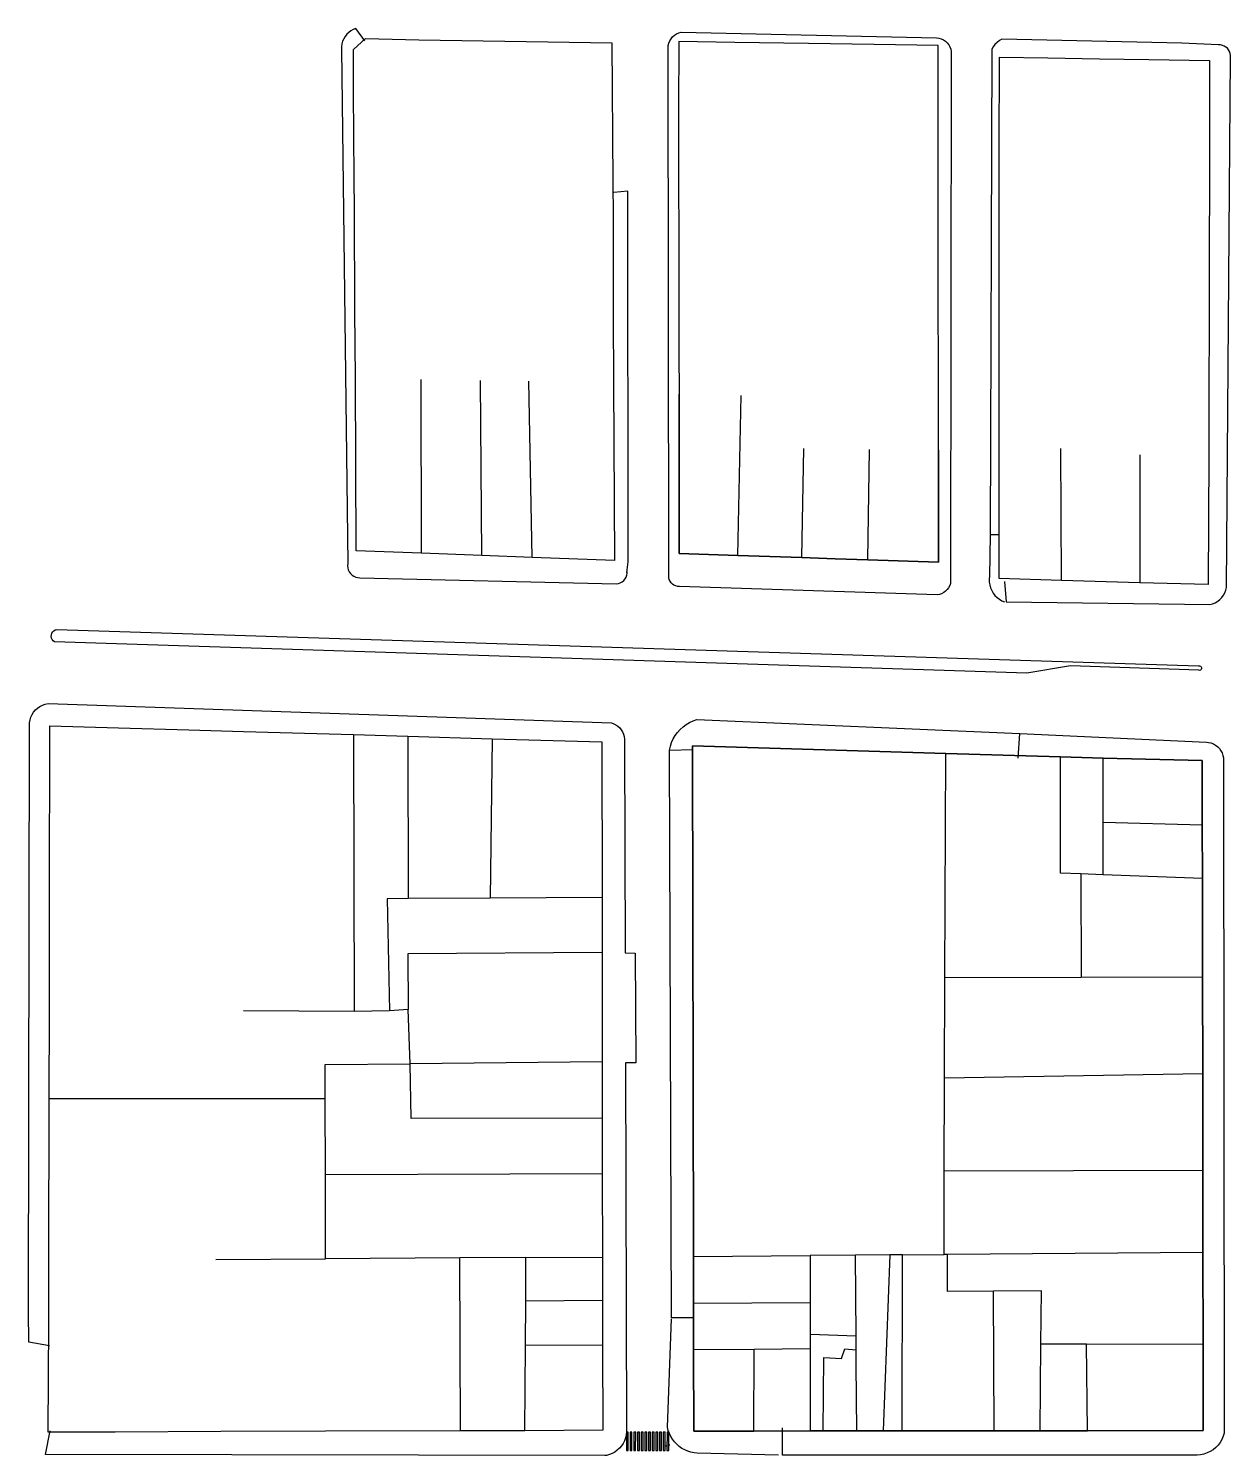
# Model space of a CAD drawing. Header units: metres. Extents: x 668617 to 675126, y 2286318 to 2293677.
# Drawn here: x 668751.1 to 669011.8, y 2287327.5 to 2287637 of the extents above; entities that cross this region are included whole.
import ezdxf

# ---------------------------------------------------------------- set-up
doc = ezdxf.new("R2010")
doc.units = ezdxf.units.M
doc.header["$MEASUREMENT"] = 0
doc.linetypes.add('ACAD_ISO07W100', pattern=[3, 0, -3])
for name, color, linetype in [('DMTG-PB-BANQUETAS', 251, 'Continuous'), ('DMTG-PB-LOTIFICACION', 253, 'Continuous'), ('DMTG-PB-MANZANAS', 251, 'Continuous'), ('DMTG-SH-PASO PEATONAL', 253, 'Continuous')]:
    doc.layers.add(name, color=color, linetype=linetype)

# ---------------------------------------------------------------- blocks, each defined once
blk = doc.blocks.new('*U310')
at = {"transparency": 33554687}
h = blk.add_hatch(color=252, dxfattribs=at)
h.dxf.hatch_style = 1
h.paths.add_polyline_path([(0.44, 8.89), (0.46, 9.29), (-3.54, 9.49), (-3.56, 9.09)])
h = blk.add_hatch(color=252, dxfattribs=at)
h.dxf.hatch_style = 1
h.paths.add_polyline_path([(0.28, 5.69), (0.3, 6.09), (-3.69, 6.29), (-3.71, 5.89)])
h = blk.add_hatch(color=252, dxfattribs=at)
h.dxf.hatch_style = 1
h.paths.add_polyline_path([(0.32, 6.49), (0.34, 6.89), (-3.65, 7.09), (-3.67, 6.69)])
h = blk.add_hatch(color=252, dxfattribs=at)
h.dxf.hatch_style = 1
h.paths.add_polyline_path([(0.36, 7.29), (0.38, 7.69), (-3.61, 7.89), (-3.63, 7.49)])
h = blk.add_hatch(color=252, dxfattribs=at)
h.dxf.hatch_style = 1
h.paths.add_polyline_path([(0.4, 8.09), (0.42, 8.49), (-3.58, 8.69), (-3.59, 8.29)])
h = blk.add_hatch(color=252, dxfattribs=at)
h.dxf.hatch_style = 1
h.paths.add_polyline_path([(0.16, 3.3), (0.18, 3.7), (-3.81, 3.89), (-3.83, 3.49)])
h = blk.add_hatch(color=252, dxfattribs=at)
h.dxf.hatch_style = 1
h.paths.add_polyline_path([(0.2, 4.09), (0.22, 4.49), (-3.77, 4.69), (-3.79, 4.29)])
h = blk.add_hatch(color=252, dxfattribs=at)
h.dxf.hatch_style = 1
h.paths.add_polyline_path([(0.24, 4.89), (0.26, 5.29), (-3.73, 5.49), (-3.75, 5.09)])
h = blk.add_hatch(color=252, dxfattribs=at)
h.dxf.hatch_style = 1
h.paths.add_polyline_path([(0, 0.1), (0.02, 0.5), (-3.97, 0.7), (-3.99, 0.3)])
h = blk.add_hatch(color=252, dxfattribs=at)
h.dxf.hatch_style = 1
h.paths.add_polyline_path([(0.04, 0.9), (0.06, 1.3), (-3.93, 1.5), (-3.95, 1.1)])
h = blk.add_hatch(color=252, dxfattribs=at)
h.dxf.hatch_style = 1
h.paths.add_polyline_path([(0.08, 1.7), (0.1, 2.1), (-3.89, 2.3), (-3.91, 1.9)])
h = blk.add_hatch(color=252, dxfattribs=at)
h.dxf.hatch_style = 1
h.paths.add_polyline_path([(0.12, 2.5), (0.14, 2.9), (-3.85, 3.09), (-3.87, 2.69)])
for points in [[(0.44, 8.89), (0.46, 9.29), (-3.54, 9.49), (-3.56, 9.09)], [(0.28, 5.69), (0.3, 6.09), (-3.69, 6.29), (-3.71, 5.89)], [(0.32, 6.49), (0.34, 6.89), (-3.65, 7.09), (-3.67, 6.69)], [(0.36, 7.29), (0.38, 7.69), (-3.61, 7.89), (-3.63, 7.49)], [(0.4, 8.09), (0.42, 8.49), (-3.58, 8.69), (-3.59, 8.29)], [(0.16, 3.3), (0.18, 3.7), (-3.81, 3.89), (-3.83, 3.49)], [(0.2, 4.09), (0.22, 4.49), (-3.77, 4.69), (-3.79, 4.29)], [(0.24, 4.89), (0.26, 5.29), (-3.73, 5.49), (-3.75, 5.09)], [(0, 0.1), (0.02, 0.5), (-3.97, 0.7), (-3.99, 0.3)], [(0.04, 0.9), (0.06, 1.3), (-3.93, 1.5), (-3.95, 1.1)], [(0.08, 1.7), (0.1, 2.1), (-3.89, 2.3), (-3.91, 1.9)], [(0.12, 2.5), (0.14, 2.9), (-3.85, 3.09), (-3.87, 2.69)]]:
    blk.add_lwpolyline(points, close=True)
at = {"layer": 'Defpoints', "color": 255, "linetype": 'ACAD_ISO07W100'}
for p, q in [((-2.92, 0.9), (0.18, 0.75)), ((-2.8, 0.14), (0.3, -0.01))]:
    blk.add_line(p, q, dxfattribs=at)

msp = doc.modelspace()

# ---------------------------------------------------------------- linework, layer by layer
at = {"layer": 'DMTG-PB-BANQUETAS', "flags": 128}
for points in [[(668823.98395, 2287634.33843), (668822.05748, 2287636.99172), (668821.5119, 2287636.77974), (668820.9988, 2287636.49752), (668820.52724, 2287636.15199), (668820.10424, 2287635.7471), (668819.73786, 2287635.2908), (668819.43416, 2287634.79002), (668819.1982, 2287634.25475), (668819.03405, 2287633.69295), (668818.94478, 2287633.11459), (668818.93146, 2287632.52967), (668820.30766, 2287520.91547), (668820.26626, 2287520.45477), (668820.30686, 2287519.99445), (668820.42857, 2287519.54854), (668820.6275, 2287519.13206), (668820.89774, 2287518.75606), (668821.22937, 2287518.4346), (668821.61349, 2287518.17776), (668822.03713, 2287517.99263), (668822.48635, 2287517.88531), (668822.94818, 2287517.8599), (668878.55398, 2287516.54443), (668878.99943, 2287516.60315), (668879.42647, 2287516.743), (668879.82106, 2287516.95709), (668880.16917, 2287517.24053), (668880.4607, 2287517.58239), (668880.68458, 2287517.97174), (668880.83371, 2287518.39566), (668880.90398, 2287518.83915), (668880.87724, 2287519.14435), (668880.84717, 2287519.00057), (668881.11996, 2287521.27362), (668881.11996, 2287521.27362), (668881.07685, 2287601.73413), (668878.02659, 2287601.43964)], [(668948.00213, 2287634.98905), (668948.53071, 2287634.93115), (668949.04267, 2287634.78837), (668949.52504, 2287634.5658), (668949.96486, 2287634.26755), (668950.35117, 2287633.90269), (668950.67406, 2287633.48029), (668950.92361, 2287633.01144), (668951.0949, 2287632.50816), (668951.18304, 2287631.98449), (668951.03647, 2287516.61343), (668950.86895, 2287516.13766), (668950.63365, 2287515.69138), (668950.33465, 2287515.28558), (668949.97799, 2287514.9272), (668949.57376, 2287514.62618), (668949.12899, 2287514.38845), (668948.65372, 2287514.21796), (668948.15899, 2287514.1206), (668892.23489, 2287515.93944), (668891.82909, 2287515.96743), (668891.43381, 2287516.06735), (668891.06405, 2287516.23609), (668890.72975, 2287516.46856), (668890.44288, 2287516.75768), (668890.21235, 2287517.0934), (668890.04609, 2287517.46463), (668889.94901, 2287517.86036), (668889.924, 2287518.26656), (668889.80612, 2287633.30656), (668889.94193, 2287633.82157), (668890.15255, 2287634.31103), (668890.4329, 2287634.76397), (668890.77791, 2287635.17044), (668891.17851, 2287635.52149), (668891.62765, 2287635.80918), (668892.11426, 2287636.0266), (668892.62733, 2287636.16981), (668948.00213, 2287634.98905)], [(668962.79674, 2287517.01364), (668963.13311, 2287512.59204), (669007.30426, 2287512.04199), (669007.90041, 2287512.19659), (669008.47116, 2287512.43139), (669009.00446, 2287512.74046), (669009.49027, 2287513.11888), (669009.92053, 2287513.55972), (669010.2882, 2287514.05502), (669010.5842, 2287514.59585), (669010.80545, 2287515.17123), (669010.94588, 2287515.77121), (669011.75865, 2287630.76035), (669011.77577, 2287631.18223), (669011.71685, 2287631.59968), (669011.5858, 2287632.00066), (669011.38554, 2287632.37214), (669011.12297, 2287632.70209), (669010.80601, 2287632.98044), (669010.44461, 2287633.19811), (669010.0497, 2287633.34803), (669009.63527, 2287633.42609), (669009.21328, 2287633.42921), (669001.22719, 2287633.85216), (668962.2031, 2287634.66223), (668961.64588, 2287634.36333), (668961.1361, 2287633.98908), (668960.68482, 2287633.5464), (668960.30011, 2287633.04423), (668959.99103, 2287632.4925), (668959.61827, 2287527.25838), (668961.36422, 2287527.24549)], [(668959.61818, 2287527.11038), (668959.51343, 2287518.20291), (668959.44873, 2287517.56637), (668959.46401, 2287516.92724), (668959.56034, 2287516.29451), (668959.73381, 2287515.67921), (668959.98448, 2287515.09135), (668960.3074, 2287514.53795), (668960.69567, 2287514.03107), (668961.14632, 2287513.57573), (668961.64943, 2287513.182), (668962.19801, 2287512.85295), (668962.78414, 2287512.59661)], [(669004.87806, 2287498.74654), (669005.08317, 2287498.76102), (669005.27767, 2287498.69258), (669005.42863, 2287498.55147), (669005.51124, 2287498.36285), (669005.51172, 2287498.15684), (669005.43032, 2287497.96744), (669005.27928, 2287497.82655), (669005.08576, 2287497.75698), (669004.87985, 2287497.7705), (668977.06314, 2287498.72484), (668967.59153, 2287497.18671), (668756.68162, 2287503.93864), (668756.41026, 2287504.16265), (668756.19833, 2287504.44322), (668756.05972, 2287504.76725), (668756.00027, 2287505.1137), (668756.02386, 2287505.46454), (668756.13035, 2287505.80076), (668756.31257, 2287506.10142), (668756.56043, 2287506.3516), (668756.86079, 2287506.53539), (668757.1956, 2287506.64392), (669004.87806, 2287498.74654)], [(668755.59969, 2287351.26547), (668751.09243, 2287352.05976), (668751.06253, 2287358.57616), (668751.27962, 2287486.21103), (668751.28492, 2287486.387), (668751.38546, 2287487.00127), (668751.56686, 2287487.59695), (668751.82704, 2287488.16304), (668752.15993, 2287488.6886), (668752.55947, 2287489.16567), (668753.01958, 2287489.58528), (668753.5322, 2287489.93951), (668754.08631, 2287490.22242), (668754.67385, 2287490.42909), (668755.28379, 2287490.55459), (668877.48516, 2287486.3595), (668877.99086, 2287486.18176), (668878.46807, 2287485.93723), (668878.90681, 2287485.62999), (668879.29913, 2287485.26508), (668879.63908, 2287484.85056), (668879.91871, 2287484.39348), (668880.1341, 2287483.90288), (668880.28029, 2287483.38679), (668880.35438, 2287482.85623), (668880.35542, 2287482.3202), (668880.45586, 2287436.45121), (668882.63067, 2287436.41816), (668882.75788, 2287412.60157), (668880.56708, 2287412.63574), (668880.75208, 2287332.5662), (668880.68227, 2287331.91469), (668880.53556, 2287331.27676), (668880.314, 2287330.66038), (668880.02067, 2287330.07453), (668879.65963, 2287329.52818), (668879.23692, 2287329.02828), (668878.75662, 2287328.58282), (668878.22776, 2287328.19671), (668877.65638, 2287327.87692), (668877.05053, 2287327.62738), (668876.42021, 2287327.45103), (668876.16521, 2287327.45191), (668876.0692, 2287327.45162), (668754.7373, 2287327.64219), (668755.78062, 2287332.82963)], [(668890.10893, 2287480.45616), (668890.29209, 2287481.29083), (668890.55909, 2287482.10188), (668890.90685, 2287482.88134), (668891.33333, 2287483.62221), (668891.83146, 2287484.31555), (668892.39819, 2287484.95439), (668893.02748, 2287485.53276), (668893.71127, 2287486.04372), (668894.44453, 2287486.48332), (668895.21822, 2287486.84462), (668896.02432, 2287487.12668), (668966.05773, 2287484.07867)], [(668965.73536, 2287478.74491), (668966.05773, 2287484.07867), (669006.55168, 2287482.16073), (669006.99948, 2287482.13242), (669007.54763, 2287482.01438), (669008.07217, 2287481.8155), (669008.56117, 2287481.54288), (669009.00466, 2287481.2006), (669009.39269, 2287480.79672), (669009.71732, 2287480.33932), (669009.97064, 2287479.83943), (669010.14772, 2287479.30711), (669010.24365, 2287478.75539), (669010.25751, 2287478.19527), (669010.4348, 2287332.32099), (669010.21556, 2287331.61159), (669009.91355, 2287330.9338), (669009.53483, 2287330.29558), (669009.08446, 2287329.70588), (669008.56752, 2287329.17368), (669007.99105, 2287328.70593), (669007.3641, 2287328.30854), (669006.69472, 2287327.98848), (669005.99293, 2287327.74765), (669005.26676, 2287327.592), (669004.52822, 2287327.52245), (668914.59485, 2287327.53326), (668914.63836, 2287333.4271)], [(668895.37099, 2287357.29297), (668890.51812, 2287357.32879), (668890.10893, 2287480.45616), (668895.20602, 2287480.58554)], [(668913.77383, 2287327.53332), (668896.11959, 2287327.97164), (668895.41303, 2287328.03386), (668894.718, 2287328.16899), (668894.03951, 2287328.37601), (668893.38754, 2287328.65283), (668892.76706, 2287328.99642), (668892.18603, 2287329.40171), (668891.65045, 2287329.86668), (668891.16626, 2287330.38427), (668890.73943, 2287330.95043), (668890.37289, 2287331.55716), (668890.07263, 2287332.19939), (668889.84056, 2287332.86912), (668889.67965, 2287333.55933), (668890.51913, 2287357.05877)]]:
    msp.add_lwpolyline(points, dxfattribs=at)
at = {"layer": 'DMTG-PB-LOTIFICACION', "flags": 128}
for points in [[(668822.16403, 2287523.67646), (668821.96361, 2287561.1573)], [(668836.32647, 2287523.15661), (668836.19499, 2287560.88776)], [(668849.35875, 2287522.67197), (668849.08632, 2287560.62253)], [(668860.3106, 2287522.27848), (668859.59715, 2287560.46718)], [(668877.91898, 2287560.10502), (668878.17368, 2287521.62436)], [(668892.21685, 2287523.11249), (668892.15881, 2287557.70381)], [(668904.91883, 2287522.69644), (668905.62022, 2287557.37356)], [(668918.82106, 2287522.2255), (668919.19993, 2287545.85818)], [(668933.12334, 2287521.74625), (668933.46074, 2287545.70404)], [(668948.42173, 2287545.54233), (668948.42569, 2287521.25125)], [(668961.57307, 2287517.66833), (668961.5934, 2287545.62968)], [(668975.15496, 2287517.27603), (668974.98766, 2287545.9067)], [(668992.10044, 2287544.51926), (668992.1174, 2287516.76808)], [(669007.07888, 2287544.61291), (669006.96937, 2287516.36117)], [(668836.32647, 2287523.15661), (668822.16403, 2287523.67646)], [(668849.35875, 2287522.67197), (668836.32647, 2287523.15661)], [(668860.3106, 2287522.27848), (668849.35875, 2287522.67197)], [(668878.17368, 2287521.62436), (668860.3106, 2287522.27848)], [(668904.91883, 2287522.69644), (668892.21685, 2287523.11249)], [(668918.82106, 2287522.2255), (668904.91883, 2287522.69644)], [(668926.0122, 2287521.98604), (668918.82106, 2287522.2255)], [(668933.12334, 2287521.74625), (668926.0122, 2287521.98604)], [(668948.42569, 2287521.25125), (668933.12334, 2287521.74625)], [(668975.15496, 2287517.27603), (668961.57307, 2287517.66833)], [(668992.1174, 2287516.76808), (668975.15496, 2287517.27603)], [(669006.96937, 2287516.36117), (668992.1174, 2287516.76808)], [(668797.71882, 2287484.51144), (668821.53213, 2287483.82259)], [(668821.53213, 2287483.82259), (668821.69927, 2287423.74058)], [(668821.53213, 2287483.82259), (668833.32377, 2287483.48268)], [(668833.32377, 2287483.48268), (668833.37455, 2287448.2513)], [(668833.32377, 2287483.48268), (668851.60642, 2287482.93035)], [(668851.60642, 2287482.93035), (668851.20433, 2287448.36707)], [(668851.60642, 2287482.93035), (668875.40973, 2287482.24146)], [(668875.40973, 2287482.24146), (668875.4541, 2287448.51012)], [(668895.27942, 2287370.59291), (668895.09524, 2287481.38715)], [(668895.09524, 2287481.38715), (668950.00318, 2287479.73039)], [(668949.84456, 2287431.13749), (668950.00318, 2287479.73039)], [(668950.00318, 2287479.73039), (668974.91671, 2287478.99621)], [(668974.91469, 2287453.76506), (668974.91671, 2287478.99621)], [(668974.91671, 2287478.99621), (668984.1581, 2287478.70547)], [(668984.17363, 2287464.76489), (668984.1581, 2287478.70547)], [(668984.1581, 2287478.70547), (669005.65065, 2287478.18677)], [(669005.65065, 2287478.18677), (669005.66044, 2287464.21618)], [(668984.1861, 2287453.43035), (668984.17363, 2287464.76489)], [(669005.66044, 2287464.21618), (668984.17363, 2287464.76489)], [(669005.66044, 2287464.21618), (669005.67996, 2287452.64574)], [(668979.32559, 2287453.60777), (668974.91469, 2287453.76506)], [(668979.32559, 2287453.60777), (668979.38152, 2287431.23129)], [(668984.1861, 2287453.43035), (668979.32559, 2287453.60777)], [(669005.67996, 2287452.64574), (668984.1861, 2287453.43035)], [(669005.67996, 2287452.64574), (669005.71125, 2287431.31491)], [(668833.37455, 2287448.2513), (668828.88457, 2287448.23222)], [(668828.88457, 2287448.23222), (668829.36861, 2287423.92318)], [(668851.20433, 2287448.36707), (668833.37455, 2287448.2513)], [(668875.4541, 2287448.51012), (668851.20433, 2287448.36707)], [(668875.4541, 2287448.51012), (668875.45529, 2287436.54958)], [(668875.45529, 2287436.54958), (668833.32574, 2287436.29056)], [(668833.32574, 2287436.29056), (668833.43753, 2287424.19048)], [(668875.45529, 2287436.54958), (668875.48663, 2287412.86864)], [(668949.77323, 2287409.28623), (668949.84456, 2287431.13749)], [(668949.84456, 2287431.13749), (668979.38152, 2287431.23129)], [(668979.38152, 2287431.23129), (669005.71125, 2287431.31491)], [(669005.71125, 2287431.31491), (669005.75156, 2287410.21412)], [(668821.69927, 2287423.74058), (668797.68835, 2287423.86856)], [(668829.36861, 2287423.92318), (668821.69927, 2287423.74058)], [(668833.43753, 2287424.19048), (668829.36861, 2287423.92318)], [(668833.84812, 2287412.37169), (668833.43753, 2287424.19048)], [(668875.48663, 2287412.86864), (668833.84812, 2287412.37169)], [(668875.48663, 2287412.86864), (668875.49898, 2287400.63814)], [(668815.37997, 2287404.86288), (668815.41834, 2287412.25338)], [(668815.41834, 2287412.25338), (668833.84812, 2287412.37169)], [(668834.08883, 2287400.52218), (668833.84812, 2287412.37169)], [(669005.75156, 2287410.21412), (668949.77323, 2287409.28623)], [(669005.75156, 2287410.21412), (669005.79127, 2287389.25334)], [(668949.70733, 2287389.0949), (668949.77323, 2287409.28623)], [(668755.54889, 2287404.89865), (668815.37997, 2287404.86288)], [(668815.4508, 2287388.31243), (668815.37997, 2287404.86288)], [(668875.49898, 2287400.63814), (668834.08883, 2287400.52218)], [(668875.49898, 2287400.63814), (668875.52072, 2287388.54769)], [(668875.52072, 2287388.54769), (668815.4508, 2287388.31243)], [(668815.47869, 2287370.11172), (668815.4508, 2287388.31243)], [(668875.52072, 2287388.54769), (668875.53811, 2287370.46694)], [(668949.64838, 2287371.03322), (668949.70733, 2287389.0949)], [(669005.79127, 2287389.25334), (668949.70733, 2287389.0949)], [(669005.79127, 2287389.25334), (669005.80741, 2287371.46261)], [(668791.66889, 2287369.98055), (668815.47869, 2287370.11172)], [(668844.62836, 2287370.29559), (668815.47869, 2287370.11172)], [(668858.92824, 2287370.37636), (668844.62836, 2287370.29559)], [(668844.72894, 2287332.77432), (668844.62836, 2287370.29559)], [(668858.91855, 2287360.95589), (668858.92824, 2287370.37636)], [(668858.92824, 2287370.37636), (668875.53811, 2287370.46694)], [(668875.53811, 2287370.46694), (668875.55842, 2287361.0466)], [(668895.27942, 2287370.59291), (668920.59894, 2287370.79796)], [(668895.29286, 2287360.44251), (668895.27942, 2287370.59291)], [(668920.59894, 2287370.79796), (668920.58868, 2287360.56997)], [(668930.45876, 2287370.87781), (668920.59894, 2287370.79796)], [(668937.85859, 2287370.93774), (668930.45876, 2287370.87781)], [(668930.57949, 2287353.39215), (668930.45876, 2287370.87781)], [(668937.85859, 2287370.93774), (668936.45215, 2287332.78279)], [(668940.61853, 2287370.96009), (668937.85859, 2287370.93774)], [(668940.53193, 2287332.78349), (668940.61853, 2287370.96009)], [(668940.61853, 2287370.96009), (668949.64838, 2287371.03322)], [(668950.40835, 2287371.03976), (668949.64838, 2287371.03322)], [(669005.80741, 2287371.46261), (668950.40835, 2287371.03976)], [(668950.42261, 2287363.03688), (668950.40835, 2287371.03976)], [(669005.80741, 2287371.46261), (669005.84275, 2287351.52185)], [(668858.87994, 2287351.28529), (668858.91855, 2287360.95589)], [(668875.55842, 2287361.0466), (668858.91855, 2287360.95589)], [(668875.55842, 2287361.0466), (668875.56985, 2287351.36621)], [(668920.58868, 2287360.56997), (668895.29286, 2287360.44251)], [(668895.31583, 2287350.40215), (668895.29286, 2287360.44251)], [(668920.58868, 2287360.56997), (668920.58623, 2287353.75966)], [(668960.38253, 2287363.089), (668950.42261, 2287363.03688)], [(668970.77247, 2287363.14336), (668960.38253, 2287363.089)], [(668960.53214, 2287332.80847), (668960.38253, 2287363.089)], [(668970.6733, 2287351.58278), (668970.77247, 2287363.14336)], [(668858.72899, 2287332.81381), (668858.87994, 2287351.28529)], [(668875.56985, 2287351.36621), (668858.87994, 2287351.28529)], [(668875.56985, 2287351.36621), (668875.59886, 2287332.9055)], [(668920.58623, 2287353.75966), (668920.58557, 2287350.65954)], [(668920.58623, 2287353.75966), (668930.57949, 2287353.39215)], [(668930.6002, 2287350.39209), (668930.57949, 2287353.39215)], [(668970.51228, 2287332.81088), (668970.6733, 2287351.58278)], [(668980.58212, 2287351.56562), (668970.6733, 2287351.58278)], [(668980.74238, 2287332.82435), (668980.58212, 2287351.56562)], [(669005.84275, 2287351.52185), (668980.58212, 2287351.56562)], [(669005.84275, 2287351.52185), (669005.88266, 2287332.85118)], [(668895.31583, 2287350.40215), (668908.43547, 2287350.53578)], [(668895.35141, 2287332.7415), (668895.31583, 2287350.40215)], [(668908.40159, 2287332.74696), (668908.43547, 2287350.53578)], [(668908.43547, 2287350.53578), (668920.58557, 2287350.65954)], [(668920.58557, 2287350.65954), (668920.58173, 2287332.75871)], [(668923.42172, 2287332.77078), (668923.54358, 2287348.69202)], [(668923.54358, 2287348.69202), (668927.37439, 2287348.51829)], [(668927.37439, 2287348.51829), (668928.11557, 2287350.58153)], [(668928.11557, 2287350.58153), (668930.6002, 2287350.39209)], [(668930.62223, 2287347.20204), (668930.6002, 2287350.39209)], [(668930.72179, 2287332.7818), (668930.62223, 2287347.20204)], [(668815.47885, 2287332.69003), (668792.76883, 2287332.61353)], [(668844.72894, 2287332.77432), (668815.47885, 2287332.69003)], [(668858.72899, 2287332.81381), (668844.72894, 2287332.77432)], [(668875.59886, 2287332.9055), (668858.72899, 2287332.81381)], [(668908.40159, 2287332.74696), (668895.35141, 2287332.7415)], [(668920.58173, 2287332.75871), (668908.40159, 2287332.74696)], [(668923.42172, 2287332.77078), (668920.58173, 2287332.75871)], [(668930.72179, 2287332.7818), (668923.42172, 2287332.77078)], [(668936.45215, 2287332.78279), (668930.72179, 2287332.7818)], [(668940.53193, 2287332.78349), (668936.45215, 2287332.78279)], [(668960.53214, 2287332.80847), (668940.53193, 2287332.78349)], [(668970.51228, 2287332.81088), (668960.53214, 2287332.80847)], [(668980.74238, 2287332.82435), (668970.51228, 2287332.81088)], [(669005.88266, 2287332.85118), (668980.74238, 2287332.82435)]]:
    msp.add_lwpolyline(points, dxfattribs=at)
at = {"layer": 'DMTG-PB-MANZANAS', "flags": 128}
for points in [[(668824.1883, 2287634.84009), (668835.69964, 2287634.56899), (668849.65084, 2287634.33826), (668863.72196, 2287634.12804), (668877.58308, 2287633.91693), (668877.83246, 2287603.68662), (668877.85401, 2287596.31638), (668877.86504, 2287589.0661), (668877.88641, 2287574.72554), (668877.91898, 2287560.10502), (668878.17368, 2287521.62436), (668860.3106, 2287522.27848), (668849.35875, 2287522.67197), (668836.32647, 2287523.15661), (668822.16403, 2287523.67646), (668821.96361, 2287561.1573), (668821.87113, 2287575.75757), (668821.83018, 2287582.98772), (668821.77915, 2287590.23783), (668821.73765, 2287597.59799), (668821.68769, 2287604.5981), (668821.63802, 2287613.8683), (668821.57779, 2287623.26847), (668821.52867, 2287632.40868)], [(668892.11195, 2287634.16055), (668892.06286, 2287619.43613), (668892.03645, 2287611.99575), (668892.0559, 2287605.11552), (668892.08847, 2287590.495), (668892.12216, 2287575.61446), (668892.13969, 2287566.84414), (668892.15881, 2287557.70381), (668892.21685, 2287523.11249), (668904.91883, 2287522.69644), (668918.82106, 2287522.2255), (668926.0122, 2287521.98604), (668933.12334, 2287521.74625), (668948.42569, 2287521.25125), (668948.42173, 2287545.54233), (668948.4119, 2287559.52292), (668948.41095, 2287566.75324), (668948.39937, 2287574.13353), (668948.38624, 2287588.88414), (668948.37204, 2287603.88476), (668948.40647, 2287633.30972), (668934.45535, 2287633.52044), (668920.22415, 2287633.74998), (668904.30286, 2287633.99234)], [(668961.64905, 2287630.76378), (668972.18988, 2287630.60856), (668983.38079, 2287630.4361), (668994.09166, 2287630.27161), (669007.23278, 2287630.05744), (669007.23638, 2287615.19678), (669007.19998, 2287600.33595), (669007.18371, 2287592.45553), (669007.15581, 2287584.95507), (669007.14791, 2287577.4547), (669007.12159, 2287569.58423), (669007.11369, 2287562.08385), (669007.0963, 2287554.46343), (669007.07888, 2287544.61291), (669006.96937, 2287516.36117), (668992.1174, 2287516.76808), (668975.15496, 2287517.27603), (668961.57307, 2287517.66833), (668961.5934, 2287545.62968), (668961.60996, 2287555.78021), (668961.60786, 2287563.28055), (668961.61576, 2287570.78092), (668961.61323, 2287585.39157), (668961.62796, 2287600.64232), (668961.63499, 2287610.68281)], [(668755.70294, 2287485.73296), (668770.58495, 2287485.31618), (668785.80714, 2287484.86084), (668797.71882, 2287484.51144), (668821.53213, 2287483.82259), (668833.32377, 2287483.48268), (668851.60642, 2287482.93035), (668875.40973, 2287482.24146), (668875.4541, 2287448.51012), (668875.45529, 2287436.54958), (668875.48663, 2287412.86864), (668875.49898, 2287400.63814), (668875.52072, 2287388.54769), (668875.53811, 2287370.46694), (668875.55842, 2287361.0466), (668875.56985, 2287351.36621), (668875.59886, 2287332.9055), (668858.72899, 2287332.81381), (668844.72894, 2287332.77432), (668815.47885, 2287332.69003), (668792.76883, 2287332.61353), (668769.83889, 2287332.51609), (668755.30884, 2287332.47435), (668755.43702, 2287356.26597), (668755.48976, 2287369.6468), (668755.54889, 2287404.89865), (668755.58821, 2287423.74967), (668755.60651, 2287435.83029), (668755.62583, 2287447.67091)], [(668895.09524, 2287481.38715), (668895.27942, 2287370.59291), (668895.29286, 2287360.44251), (668895.31583, 2287350.40215), (668895.35141, 2287332.7415), (668908.40159, 2287332.74696), (668920.58173, 2287332.75871), (668923.42172, 2287332.77078), (668930.72179, 2287332.7818), (668936.45215, 2287332.78279), (668940.53193, 2287332.78349), (668960.53214, 2287332.80847), (668970.51228, 2287332.81088), (668980.74238, 2287332.82435), (669005.88266, 2287332.85118), (669005.84275, 2287351.52185), (669005.80741, 2287371.46261), (669005.79127, 2287389.25334), (669005.75156, 2287410.21412), (669005.71125, 2287431.31491), (669005.67996, 2287452.64574), (669005.66044, 2287464.21618), (669005.65065, 2287478.18677), (668984.1581, 2287478.70547), (668974.91671, 2287478.99621), (668950.00318, 2287479.73039)]]:
    msp.add_lwpolyline(points, close=True, dxfattribs=at)

# ---------------------------------------------------------------- block references
at = {"layer": 'DMTG-SH-PASO PEATONAL', "color": 252, "true_color": 0x939598, "rotation": 92.79815835116301}
msp.add_blockref('*U310', (668890.05659, 2287332.5342), dxfattribs=at)

doc.saveas('drawing.dxf')
